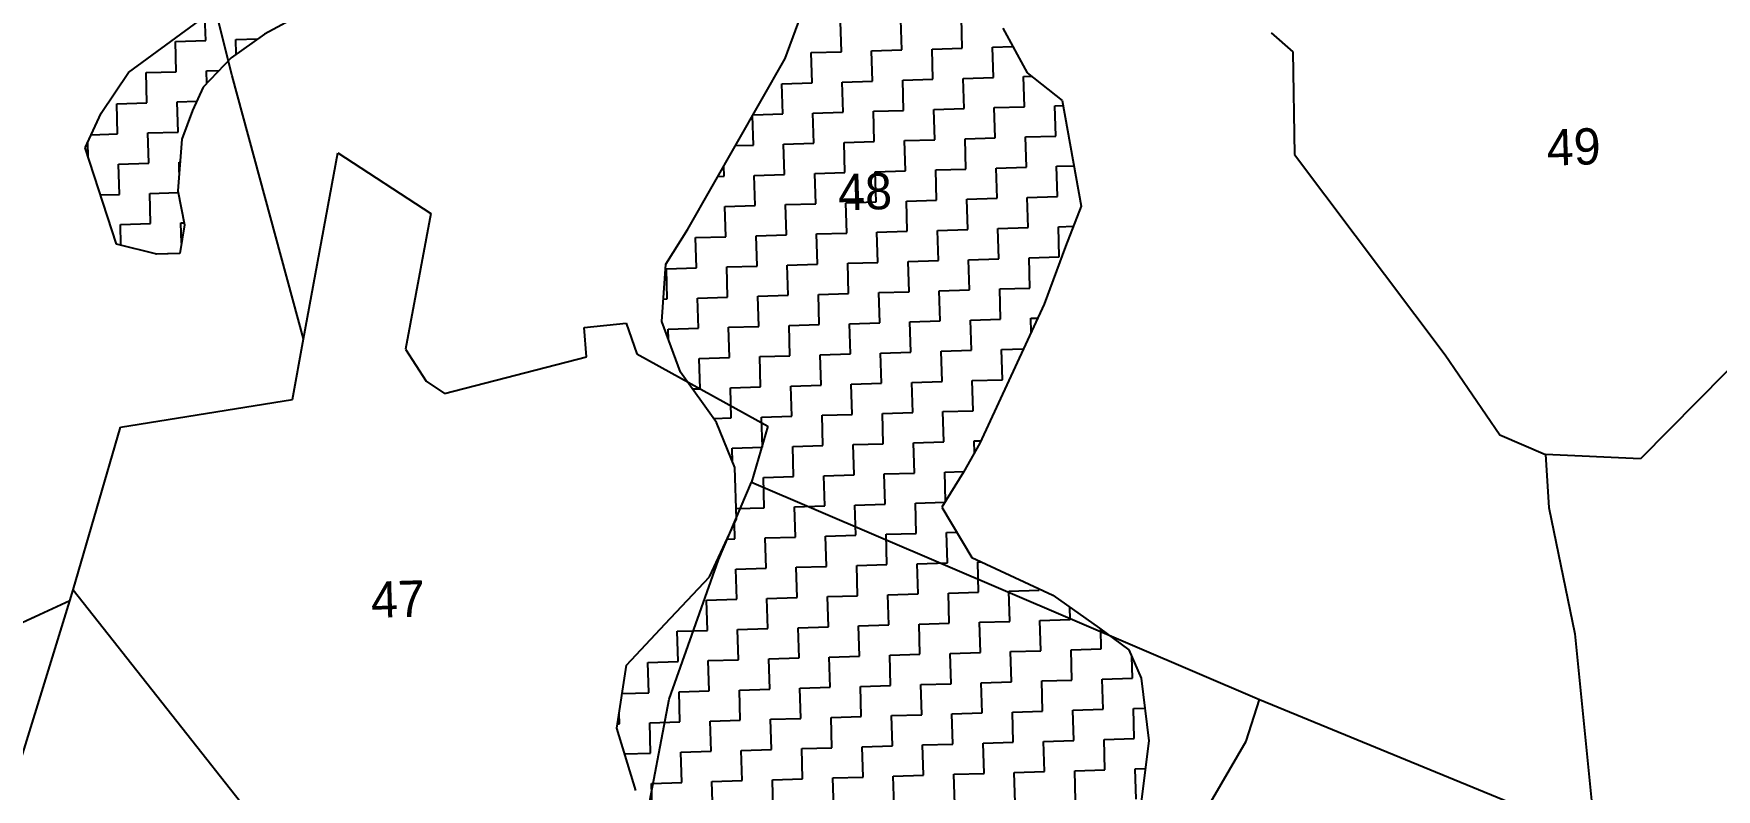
# Model space of a CAD drawing. Header units: metres. Extents: x 289662 to 290738, y 2016260 to 2018343.
# Drawn here: x 290170.6 to 290377.8, y 2017146.6 to 2017239.6 of the extents above; entities that cross this region are included whole.
import ezdxf
from ezdxf.enums import TextEntityAlignment as Align

# ---------------------------------------------------------------- set-up
doc = ezdxf.new("R2010")
doc.units = ezdxf.units.M
for name, color, linetype in [('POLY_HATCH', 12, 'Continuous'), ('POLY_PARCEL', 6, 'Continuous'), ('TEXT_PARCEL', 7, 'Continuous'), ('V_BOUND_LINE', 7, 'Continuous')]:
    doc.layers.add(name, color=color, linetype=linetype)
doc.styles.add('TEXT_MAP', font='', dxfattribs={"height": 2.5})
doc.styles.get('TEXT_MAP').set_extended_font_data('Kruti Dev 050')

msp = doc.modelspace()

# ---------------------------------------------------------------- linework, layer by layer
at = {"layer": 'POLY_HATCH'}
for p, q in [((290263.17, 2017236.6), (290267.07, 2017247.27)), ((290182.29, 2017234.88), (290193.31, 2017242.95)), ((290203.2, 2017241.84), (290199.04, 2017239.6)), ((290199.04, 2017239.6), (290194.91, 2017236.66)), ((290289.96, 2017240.34), (290292.94, 2017234.8)), ((290194.91, 2017236.66), (290191.5, 2017233.05)), ((290251.15, 2017215.55), (290263.17, 2017236.6)), ((290178.92, 2017229.86), (290182.29, 2017234.88)), ((290292.94, 2017234.8), (290297.27, 2017231.41)), ((290191.5, 2017233.05), (290190.17, 2017230.19)), ((290297.27, 2017231.41), (290299.62, 2017218.41)), ((290176.94, 2017225.58), (290178.92, 2017229.86)), ((290190.17, 2017230.19), (290188.87, 2017226.64)), ((290180.81, 2017213.73), (290176.94, 2017225.58)), ((290188.87, 2017226.64), (290188.36, 2017220.29)), ((290188.36, 2017220.29), (290189.19, 2017216.09)), ((290299.62, 2017218.41), (290297.66, 2017213.42)), ((290189.19, 2017216.09), (290188.59, 2017212.56)), ((290248.46, 2017211.25), (290251.15, 2017215.55)), ((290185.78, 2017212.48), (290180.81, 2017213.73)), ((290188.59, 2017212.56), (290185.78, 2017212.48)), ((290297.66, 2017213.42), (290295.06, 2017206.31)), ((290247.97, 2017204.2), (290248.46, 2017211.25)), ((290295.06, 2017206.31), (290287.13, 2017189.19)), ((290250.27, 2017197.94), (290247.97, 2017204.2)), ((290254.68, 2017191.74), (290250.27, 2017197.94)), ((290256.96, 2017186.18), (290254.68, 2017191.74)), ((290287.13, 2017189.19), (290285.12, 2017185.62)), ((290257.14, 2017179.86), (290256.96, 2017186.18)), ((290285.12, 2017185.62), (290282.44, 2017181.32)), ((290282.44, 2017181.32), (290286.14, 2017175.1)), ((290253.84, 2017172.72), (290257.14, 2017179.86)), ((290286.14, 2017175.1), (290296.13, 2017170.47)), ((290248.38, 2017166.93), (290253.84, 2017172.72)), ((290296.13, 2017170.47), (290301.88, 2017166.42)), ((290243.61, 2017161.87), (290248.38, 2017166.93)), ((290301.88, 2017166.42), (290305.48, 2017163.72)), ((290305.48, 2017163.72), (290306.99, 2017160.25)), ((290242.43, 2017154.09), (290243.61, 2017161.87)), ((290306.99, 2017160.25), (290307.93, 2017152.54)), ((290244.77, 2017146.43), (290242.43, 2017154.09)), ((290307.93, 2017152.54), (290306.8, 2017143.36))]:
    msp.add_line(p, q, dxfattribs=at)
at = {"layer": 'POLY_HATCH', "linetype": 'Continuous'}
for p, q in [((290191.79, 2017238.8), (290191.7, 2017241.77)), ((290277.52, 2017237.64), (290277.41, 2017241.36)), ((290284.96, 2017237.86), (290284.85, 2017241.59)), ((290270.07, 2017237.42), (290269.96, 2017241.14)), ((290188.06, 2017238.69), (290191.79, 2017238.8)), ((290188.17, 2017234.96), (290188.06, 2017238.69)), ((290195.51, 2017238.91), (290198.18, 2017238.99)), ((290195.56, 2017237.13), (290195.51, 2017238.91)), ((290266.35, 2017237.31), (290270.07, 2017237.42)), ((290266.46, 2017233.58), (290266.35, 2017237.31)), ((290273.8, 2017237.53), (290277.52, 2017237.64)), ((290273.91, 2017233.81), (290273.8, 2017237.53)), ((290281.24, 2017237.75), (290284.96, 2017237.86)), ((290281.35, 2017234.03), (290281.24, 2017237.75)), ((290288.69, 2017237.97), (290291.19, 2017238.05)), ((290288.8, 2017234.25), (290288.69, 2017237.97)), ((290191.9, 2017235.08), (290193.45, 2017235.12)), ((290184.45, 2017234.85), (290188.17, 2017234.96)), ((290184.56, 2017231.13), (290184.45, 2017234.85)), ((290191.94, 2017233.52), (290191.9, 2017235.08)), ((290262.74, 2017233.47), (290266.46, 2017233.58)), ((290262.85, 2017229.75), (290262.74, 2017233.47)), ((290270.18, 2017233.69), (290273.91, 2017233.81)), ((290270.3, 2017229.97), (290270.18, 2017233.69)), ((290277.63, 2017233.92), (290281.35, 2017234.03)), ((290277.74, 2017230.19), (290277.63, 2017233.92)), ((290285.08, 2017234.14), (290288.8, 2017234.25)), ((290285.19, 2017230.42), (290285.08, 2017234.14)), ((290292.52, 2017234.36), (290293.46, 2017234.39)), ((290292.63, 2017230.64), (290292.52, 2017234.36)), ((290180.84, 2017231.02), (290184.56, 2017231.13)), ((290180.95, 2017227.3), (290180.84, 2017231.02)), ((290188.29, 2017231.24), (290190.69, 2017231.31)), ((290188.4, 2017227.52), (290188.29, 2017231.24)), ((290259.24, 2017225.91), (290259.13, 2017229.53)), ((290259.2, 2017229.64), (290262.85, 2017229.75)), ((290266.57, 2017229.86), (290270.3, 2017229.97)), ((290266.68, 2017226.14), (290266.57, 2017229.86)), ((290274.02, 2017230.08), (290277.74, 2017230.19)), ((290274.13, 2017226.36), (290274.02, 2017230.08)), ((290281.46, 2017230.31), (290285.19, 2017230.42)), ((290281.58, 2017226.58), (290281.46, 2017230.31)), ((290288.91, 2017230.53), (290292.63, 2017230.64)), ((290289.02, 2017226.81), (290288.91, 2017230.53)), ((290296.35, 2017230.75), (290297.38, 2017230.78)), ((290296.47, 2017227.03), (290296.35, 2017230.75)), ((290177.69, 2017227.2), (290180.95, 2017227.3)), ((290184.67, 2017227.41), (290188.4, 2017227.52)), ((290184.79, 2017223.68), (290184.67, 2017227.41)), ((290292.74, 2017226.92), (290296.47, 2017227.03)), ((290292.86, 2017223.19), (290292.74, 2017226.92)), ((290177.31, 2017224.44), (290177.26, 2017226.26)), ((290257.03, 2017225.85), (290259.24, 2017225.91)), ((290262.96, 2017226.03), (290266.68, 2017226.14)), ((290263.07, 2017222.3), (290262.96, 2017226.03)), ((290270.41, 2017226.25), (290274.13, 2017226.36)), ((290270.52, 2017222.53), (290270.41, 2017226.25)), ((290277.85, 2017226.47), (290281.58, 2017226.58)), ((290277.96, 2017222.75), (290277.85, 2017226.47)), ((290285.3, 2017226.69), (290289.02, 2017226.81)), ((290285.41, 2017222.97), (290285.3, 2017226.69)), ((290181.06, 2017223.57), (290184.79, 2017223.68)), ((290181.17, 2017219.85), (290181.06, 2017223.57)), ((290188.51, 2017223.8), (290188.64, 2017223.8)), ((290188.54, 2017222.59), (290188.51, 2017223.8)), ((290255.63, 2017222.08), (290255.59, 2017223.33)), ((290274.24, 2017222.64), (290277.96, 2017222.75)), ((290281.69, 2017222.86), (290285.41, 2017222.97)), ((290281.8, 2017219.14), (290281.69, 2017222.86)), ((290289.13, 2017223.08), (290292.86, 2017223.19)), ((290289.24, 2017219.36), (290289.13, 2017223.08)), ((290296.58, 2017223.31), (290298.72, 2017223.37)), ((290296.69, 2017219.58), (290296.58, 2017223.31)), ((290254.87, 2017222.06), (290255.63, 2017222.08)), ((290259.35, 2017222.19), (290263.07, 2017222.3)), ((290259.46, 2017218.47), (290259.35, 2017222.19)), ((290266.8, 2017222.41), (290270.52, 2017222.53)), ((290266.91, 2017218.69), (290266.8, 2017222.41)), ((290274.35, 2017218.91), (290274.24, 2017222.64)), ((290178.84, 2017219.78), (290181.17, 2017219.85)), ((290184.9, 2017219.96), (290188.4, 2017220.07)), ((290185.01, 2017216.24), (290184.9, 2017219.96)), ((290263.19, 2017218.58), (290266.91, 2017218.69)), ((290263.3, 2017214.86), (290263.19, 2017218.58)), ((290270.63, 2017218.8), (290274.35, 2017218.91)), ((290270.74, 2017215.08), (290270.63, 2017218.8)), ((290278.08, 2017219.03), (290281.8, 2017219.14)), ((290278.19, 2017215.3), (290278.08, 2017219.03)), ((290285.52, 2017219.25), (290289.24, 2017219.36)), ((290285.63, 2017215.53), (290285.52, 2017219.25)), ((290292.97, 2017219.47), (290296.69, 2017219.58)), ((290293.08, 2017215.75), (290292.97, 2017219.47)), ((290255.74, 2017218.36), (290259.46, 2017218.47)), ((290255.85, 2017214.63), (290255.74, 2017218.36)), ((290181.29, 2017216.13), (290185.01, 2017216.24)), ((290181.36, 2017213.6), (290181.29, 2017216.13)), ((290188.73, 2017216.35), (290189.14, 2017216.36)), ((290188.81, 2017213.84), (290188.73, 2017216.35)), ((290252.13, 2017214.52), (290255.85, 2017214.63)), ((290252.24, 2017210.8), (290252.13, 2017214.52)), ((290259.57, 2017214.75), (290263.3, 2017214.86)), ((290259.69, 2017211.02), (290259.57, 2017214.75)), ((290267.02, 2017214.97), (290270.74, 2017215.08)), ((290267.13, 2017211.25), (290267.02, 2017214.97)), ((290274.46, 2017215.19), (290278.19, 2017215.3)), ((290274.58, 2017211.47), (290274.46, 2017215.19)), ((290281.91, 2017215.41), (290285.63, 2017215.53)), ((290282.02, 2017211.69), (290281.91, 2017215.41)), ((290289.36, 2017215.64), (290293.08, 2017215.75)), ((290289.47, 2017211.92), (290289.36, 2017215.64)), ((290296.8, 2017215.86), (290298.64, 2017215.92)), ((290296.91, 2017212.14), (290296.8, 2017215.86)), ((290185.57, 2017212.53), (290188.6, 2017212.62)), ((290248.52, 2017210.69), (290252.24, 2017210.8)), ((290248.63, 2017206.97), (290248.52, 2017210.69)), ((290255.96, 2017210.91), (290259.69, 2017211.02)), ((290256.07, 2017207.19), (290255.96, 2017210.91)), ((290263.41, 2017211.13), (290267.13, 2017211.25)), ((290263.52, 2017207.41), (290263.41, 2017211.13)), ((290270.85, 2017211.36), (290274.58, 2017211.47)), ((290270.96, 2017207.64), (290270.85, 2017211.36)), ((290278.3, 2017211.58), (290282.02, 2017211.69)), ((290278.41, 2017207.86), (290278.3, 2017211.58)), ((290285.74, 2017211.8), (290289.47, 2017211.92)), ((290285.86, 2017208.08), (290285.74, 2017211.8)), ((290293.19, 2017212.03), (290296.91, 2017212.14)), ((290293.3, 2017208.3), (290293.19, 2017212.03)), ((290289.58, 2017208.19), (290293.3, 2017208.3)), ((290289.69, 2017204.47), (290289.58, 2017208.19)), ((290248.16, 2017206.95), (290248.63, 2017206.97)), ((290252.35, 2017207.08), (290256.07, 2017207.19)), ((290252.46, 2017203.36), (290252.35, 2017207.08)), ((290259.8, 2017207.3), (290263.52, 2017207.41)), ((290259.91, 2017203.58), (290259.8, 2017207.3)), ((290267.24, 2017207.52), (290270.96, 2017207.64)), ((290267.35, 2017203.8), (290267.24, 2017207.52)), ((290274.69, 2017207.75), (290278.41, 2017207.86)), ((290274.8, 2017204.02), (290274.69, 2017207.75)), ((290282.13, 2017207.97), (290285.86, 2017208.08)), ((290282.24, 2017204.25), (290282.13, 2017207.97)), ((290278.52, 2017204.14), (290282.24, 2017204.25)), ((290278.63, 2017200.41), (290278.52, 2017204.14)), ((290285.97, 2017204.36), (290289.69, 2017204.47)), ((290286.08, 2017200.64), (290285.97, 2017204.36)), ((290293.41, 2017204.58), (290294.27, 2017204.61)), ((290293.46, 2017202.87), (290293.41, 2017204.58)), ((290248.74, 2017203.24), (290252.46, 2017203.36)), ((290248.78, 2017202), (290248.74, 2017203.24)), ((290256.19, 2017203.47), (290259.91, 2017203.58)), ((290256.3, 2017199.74), (290256.19, 2017203.47)), ((290263.63, 2017203.69), (290267.35, 2017203.8)), ((290263.74, 2017199.97), (290263.63, 2017203.69)), ((290271.08, 2017203.91), (290274.8, 2017204.02)), ((290271.19, 2017200.19), (290271.08, 2017203.91)), ((290260.02, 2017199.86), (290263.74, 2017199.97)), ((290267.47, 2017200.08), (290271.19, 2017200.19)), ((290267.58, 2017196.36), (290267.47, 2017200.08)), ((290274.91, 2017200.3), (290278.63, 2017200.41)), ((290275.02, 2017196.58), (290274.91, 2017200.3)), ((290282.36, 2017200.52), (290286.08, 2017200.64)), ((290282.47, 2017196.8), (290282.36, 2017200.52)), ((290289.8, 2017200.75), (290292.52, 2017200.83)), ((290289.91, 2017197.02), (290289.8, 2017200.75)), ((290252.57, 2017199.63), (290256.3, 2017199.74)), ((290252.69, 2017195.91), (290252.57, 2017199.63)), ((290260.13, 2017196.13), (290260.02, 2017199.86)), ((290251.73, 2017195.88), (290252.69, 2017195.91)), ((290256.41, 2017196.02), (290260.13, 2017196.13)), ((290256.52, 2017192.3), (290256.41, 2017196.02)), ((290263.85, 2017196.24), (290267.58, 2017196.36)), ((290263.97, 2017192.52), (290263.85, 2017196.24)), ((290271.3, 2017196.47), (290275.02, 2017196.58)), ((290271.41, 2017192.74), (290271.3, 2017196.47)), ((290278.74, 2017196.69), (290282.47, 2017196.8)), ((290278.86, 2017192.97), (290278.74, 2017196.69)), ((290286.19, 2017196.91), (290289.91, 2017197.02)), ((290286.3, 2017193.19), (290286.19, 2017196.91)), ((290254.33, 2017192.23), (290256.52, 2017192.3)), ((290260.24, 2017192.41), (290263.97, 2017192.52)), ((290260.35, 2017188.69), (290260.24, 2017192.41)), ((290267.69, 2017192.63), (290271.41, 2017192.74)), ((290267.8, 2017188.91), (290267.69, 2017192.63)), ((290275.13, 2017192.86), (290278.86, 2017192.97)), ((290275.24, 2017189.13), (290275.13, 2017192.86)), ((290282.58, 2017193.08), (290286.3, 2017193.19)), ((290282.69, 2017189.36), (290282.58, 2017193.08)), ((290256.63, 2017188.58), (290260.35, 2017188.69)), ((290256.68, 2017186.84), (290256.63, 2017188.58)), ((290264.08, 2017188.8), (290267.8, 2017188.91)), ((290264.19, 2017185.08), (290264.08, 2017188.8)), ((290271.52, 2017189.02), (290275.24, 2017189.13)), ((290271.63, 2017185.3), (290271.52, 2017189.02)), ((290278.97, 2017189.24), (290282.69, 2017189.36)), ((290279.08, 2017185.52), (290278.97, 2017189.24)), ((290286.41, 2017189.47), (290287.26, 2017189.49)), ((290286.46, 2017188), (290286.41, 2017189.47)), ((290275.36, 2017185.41), (290279.08, 2017185.52)), ((290275.47, 2017181.69), (290275.36, 2017185.41)), ((290282.8, 2017185.63), (290285.17, 2017185.7)), ((290282.91, 2017182.07), (290282.8, 2017185.63)), ((290260.47, 2017184.96), (290264.19, 2017185.08)), ((290260.58, 2017181.24), (290260.47, 2017184.96)), ((290267.91, 2017185.19), (290271.63, 2017185.3)), ((290268.02, 2017181.46), (290267.91, 2017185.19)), ((290264.3, 2017181.35), (290268.02, 2017181.46)), ((290264.41, 2017177.63), (290264.3, 2017181.35)), ((290271.75, 2017181.58), (290275.47, 2017181.69)), ((290271.86, 2017177.85), (290271.75, 2017181.58)), ((290279.19, 2017181.8), (290282.8, 2017181.91)), ((290279.3, 2017178.08), (290279.19, 2017181.8)), ((290256.97, 2017177.41), (290256.91, 2017179.35)), ((290257.11, 2017181.14), (290260.58, 2017181.24)), ((290256, 2017177.38), (290256.97, 2017177.41)), ((290260.69, 2017177.52), (290264.41, 2017177.63)), ((290260.8, 2017173.8), (290260.69, 2017177.52)), ((290268.13, 2017177.74), (290271.86, 2017177.85)), ((290268.25, 2017174.02), (290268.13, 2017177.74)), ((290275.58, 2017177.97), (290279.3, 2017178.08)), ((290275.69, 2017174.24), (290275.58, 2017177.97)), ((290283.02, 2017178.19), (290284.28, 2017178.23)), ((290283.14, 2017174.47), (290283.02, 2017178.19)), ((290257.08, 2017173.69), (290260.8, 2017173.8)), ((290257.19, 2017169.96), (290257.08, 2017173.69)), ((290264.52, 2017173.91), (290268.25, 2017174.02)), ((290264.63, 2017170.19), (290264.52, 2017173.91)), ((290271.97, 2017174.13), (290275.69, 2017174.24)), ((290272.08, 2017170.41), (290271.97, 2017174.13)), ((290279.41, 2017174.35), (290283.14, 2017174.47)), ((290279.53, 2017170.63), (290279.41, 2017174.35)), ((290286.86, 2017174.58), (290287.24, 2017174.59)), ((290286.97, 2017170.85), (290286.86, 2017174.58)), ((290290.69, 2017170.97), (290294.42, 2017171.08)), ((290290.8, 2017167.24), (290290.69, 2017170.97)), ((290294.42, 2017171.08), (290294.41, 2017171.27)), ((290253.47, 2017169.85), (290257.19, 2017169.96)), ((290253.58, 2017166.13), (290253.47, 2017169.85)), ((290260.91, 2017170.07), (290264.63, 2017170.19)), ((290261.02, 2017166.35), (290260.91, 2017170.07)), ((290268.36, 2017170.3), (290272.08, 2017170.41)), ((290268.47, 2017166.57), (290268.36, 2017170.3)), ((290275.8, 2017170.52), (290279.53, 2017170.63)), ((290275.91, 2017166.8), (290275.8, 2017170.52)), ((290283.25, 2017170.74), (290286.97, 2017170.85)), ((290283.36, 2017167.02), (290283.25, 2017170.74)), ((290298.25, 2017167.47), (290298.2, 2017169.01)), ((290272.19, 2017166.69), (290275.91, 2017166.8)), ((290279.64, 2017166.91), (290283.36, 2017167.02)), ((290279.75, 2017163.19), (290279.64, 2017166.91)), ((290287.08, 2017167.13), (290290.8, 2017167.24)), ((290287.19, 2017163.41), (290287.08, 2017167.13)), ((290294.53, 2017167.35), (290298.25, 2017167.47)), ((290294.64, 2017163.63), (290294.53, 2017167.35)), ((290249.86, 2017166.02), (290253.58, 2017166.13)), ((290249.97, 2017162.29), (290249.86, 2017166.02)), ((290257.3, 2017166.24), (290261.02, 2017166.35)), ((290257.41, 2017162.52), (290257.3, 2017166.24)), ((290264.75, 2017166.46), (290268.47, 2017166.57)), ((290264.86, 2017162.74), (290264.75, 2017166.46)), ((290272.3, 2017162.96), (290272.19, 2017166.69)), ((290302.08, 2017163.85), (290302.01, 2017166.33)), ((290261.13, 2017162.63), (290264.86, 2017162.74)), ((290261.25, 2017158.91), (290261.13, 2017162.63)), ((290268.58, 2017162.85), (290272.3, 2017162.96)), ((290268.69, 2017159.13), (290268.58, 2017162.85)), ((290276.03, 2017163.07), (290279.75, 2017163.19)), ((290276.14, 2017159.35), (290276.03, 2017163.07)), ((290283.47, 2017163.3), (290287.19, 2017163.41)), ((290283.58, 2017159.57), (290283.47, 2017163.3)), ((290290.92, 2017163.52), (290294.64, 2017163.63)), ((290291.03, 2017159.8), (290290.92, 2017163.52)), ((290298.36, 2017163.74), (290302.08, 2017163.85)), ((290298.47, 2017160.02), (290298.36, 2017163.74)), ((290305.92, 2017160.24), (290305.84, 2017162.9)), ((290246.24, 2017162.18), (290249.97, 2017162.29)), ((290246.36, 2017158.46), (290246.24, 2017162.18)), ((290253.69, 2017162.41), (290257.41, 2017162.52)), ((290253.8, 2017158.68), (290253.69, 2017162.41)), ((290243.08, 2017158.36), (290246.36, 2017158.46)), ((290250.08, 2017158.57), (290253.8, 2017158.68)), ((290250.19, 2017154.85), (290250.08, 2017158.57)), ((290257.52, 2017158.79), (290261.25, 2017158.91)), ((290257.63, 2017155.07), (290257.52, 2017158.79)), ((290264.97, 2017159.02), (290268.69, 2017159.13)), ((290265.08, 2017155.29), (290264.97, 2017159.02)), ((290272.41, 2017159.24), (290276.14, 2017159.35)), ((290272.53, 2017155.52), (290272.41, 2017159.24)), ((290279.86, 2017159.46), (290283.58, 2017159.57)), ((290279.97, 2017155.74), (290279.86, 2017159.46)), ((290287.3, 2017159.69), (290291.03, 2017159.8)), ((290287.42, 2017155.96), (290287.3, 2017159.69)), ((290294.75, 2017159.91), (290298.47, 2017160.02)), ((290294.86, 2017156.19), (290294.75, 2017159.91)), ((290302.2, 2017160.13), (290305.92, 2017160.24)), ((290302.31, 2017156.41), (290302.2, 2017160.13)), ((290298.58, 2017156.3), (290302.31, 2017156.41)), ((290306.03, 2017156.52), (290307.44, 2017156.56)), ((290306.14, 2017152.8), (290306.03, 2017156.52)), ((290242.51, 2017154.62), (290242.74, 2017154.63)), ((290242.74, 2017154.63), (290242.71, 2017155.9)), ((290246.47, 2017154.74), (290250.19, 2017154.85)), ((290246.58, 2017151.01), (290246.47, 2017154.74)), ((290253.91, 2017154.96), (290257.63, 2017155.07)), ((290254.02, 2017151.24), (290253.91, 2017154.96)), ((290261.36, 2017155.18), (290265.08, 2017155.29)), ((290261.47, 2017151.46), (290261.36, 2017155.18)), ((290268.8, 2017155.41), (290272.53, 2017155.52)), ((290268.91, 2017151.68), (290268.8, 2017155.41)), ((290276.25, 2017155.63), (290279.97, 2017155.74)), ((290276.36, 2017151.91), (290276.25, 2017155.63)), ((290283.69, 2017155.85), (290287.42, 2017155.96)), ((290283.81, 2017152.13), (290283.69, 2017155.85)), ((290291.14, 2017156.07), (290294.86, 2017156.19)), ((290291.25, 2017152.35), (290291.14, 2017156.07)), ((290298.7, 2017152.58), (290298.58, 2017156.3)), ((290287.53, 2017152.24), (290291.25, 2017152.35)), ((290287.64, 2017148.52), (290287.53, 2017152.24)), ((290294.97, 2017152.46), (290298.7, 2017152.58)), ((290295.08, 2017148.74), (290294.97, 2017152.46)), ((290302.42, 2017152.69), (290306.14, 2017152.8)), ((290302.53, 2017148.96), (290302.42, 2017152.69)), ((290243.4, 2017150.92), (290246.58, 2017151.01)), ((290250.3, 2017151.13), (290254.02, 2017151.24)), ((290250.41, 2017147.4), (290250.3, 2017151.13)), ((290257.75, 2017151.35), (290261.47, 2017151.46)), ((290257.86, 2017147.63), (290257.75, 2017151.35)), ((290265.19, 2017151.57), (290268.91, 2017151.68)), ((290265.3, 2017147.85), (290265.19, 2017151.57)), ((290272.64, 2017151.79), (290276.36, 2017151.91)), ((290272.75, 2017148.07), (290272.64, 2017151.79)), ((290280.08, 2017152.02), (290283.81, 2017152.13)), ((290280.19, 2017148.3), (290280.08, 2017152.02)), ((290276.47, 2017148.18), (290280.19, 2017148.3)), ((290276.58, 2017144.46), (290276.47, 2017148.18)), ((290283.92, 2017148.41), (290287.64, 2017148.52)), ((290284.03, 2017144.68), (290283.92, 2017148.41)), ((290291.36, 2017148.63), (290295.08, 2017148.74)), ((290291.47, 2017144.91), (290291.36, 2017148.63)), ((290298.81, 2017148.85), (290302.53, 2017148.96)), ((290298.92, 2017145.13), (290298.81, 2017148.85)), ((290306.25, 2017149.08), (290307.51, 2017149.11)), ((290306.36, 2017145.35), (290306.25, 2017149.08)), ((290246.69, 2017147.29), (290250.41, 2017147.4)), ((290246.78, 2017144.3), (290246.69, 2017147.29)), ((290254.14, 2017147.51), (290257.86, 2017147.63)), ((290254.25, 2017143.79), (290254.14, 2017147.51)), ((290261.58, 2017147.74), (290265.3, 2017147.85)), ((290261.69, 2017144.02), (290261.58, 2017147.74)), ((290269.03, 2017147.96), (290272.75, 2017148.07)), ((290269.14, 2017144.24), (290269.03, 2017147.96))]:
    msp.add_line(p, q, dxfattribs=at)
at = {"layer": 'POLY_PARCEL'}
for p, q in [((290195.06, 2017234.45), (290178.91, 2017298.6)), ((290323.01, 2017239.76), (290325.68, 2017237.39)), ((290325.68, 2017237.39), (290325.86, 2017224.76)), ((290203.85, 2017202.04), (290195.06, 2017234.45)), ((290203.85, 2017202.04), (290208.06, 2017224.97)), ((290208.06, 2017224.97), (290219.51, 2017217.5)), ((290325.86, 2017224.76), (290344.45, 2017200.07)), ((290219.51, 2017217.5), (290216.4, 2017200.77)), ((290202.47, 2017194.59), (290203.85, 2017202.04)), ((290238.38, 2017203.43), (290243.58, 2017203.99)), ((290238.69, 2017199.83), (290238.38, 2017203.43)), ((290243.58, 2017203.99), (290244.9, 2017200.22)), ((290216.4, 2017200.77), (290218.93, 2017196.84)), ((290244.9, 2017200.22), (290261.01, 2017191.28)), ((290344.45, 2017200.07), (290351.16, 2017190.24)), ((290221.18, 2017195.3), (290238.69, 2017199.83)), ((290218.93, 2017196.84), (290221.18, 2017195.3)), ((290181.31, 2017191.15), (290202.47, 2017194.59)), ((290175.47, 2017171.11), (290181.31, 2017191.15)), ((290261.01, 2017191.28), (290259.01, 2017184.41)), ((290351.16, 2017190.24), (290356.8, 2017187.82)), ((290254.93, 2017174.81), (290259.01, 2017184.41)), ((290259.01, 2017184.41), (290321.58, 2017157.62)), ((290248.88, 2017157.68), (290254.93, 2017174.81)), ((290175.08, 2017169.77), (290175.47, 2017171.11)), ((290175.47, 2017171.11), (290220.39, 2017114.24)), ((290175.08, 2017169.77), (290089.98, 2017130.64)), ((290158.62, 2017116.76), (290175.08, 2017169.77)), ((290245.73, 2017141.18), (290248.88, 2017157.68)), ((290319.91, 2017152.49), (290321.58, 2017157.62)), ((290321.58, 2017157.62), (290362.93, 2017140.63)), ((290293.22, 2017106.4), (290319.91, 2017152.49))]:
    msp.add_line(p, q, dxfattribs=at)
at = {"layer": 'V_BOUND_LINE'}
for p, q in [((290401.39, 2017220.58), (290368.47, 2017187.26)), ((290368.47, 2017187.26), (290356.8, 2017187.82)), ((290356.8, 2017187.82), (290357.18, 2017181.28)), ((290357.18, 2017181.28), (290360.38, 2017165.73)), ((290360.38, 2017165.73), (290362.93, 2017140.63))]:
    msp.add_line(p, q, dxfattribs=at)

# ---------------------------------------------------------------- texts
at = {"layer": 'TEXT_PARCEL', "style": 'TEXT_MAP'}
for s, p in [('49', (290360.25, 2017225.71)), ('48', (290272.98, 2017220.19)), ('47', (290215.45, 2017169.99))]:
    msp.add_text(s, height=4.469, rotation=1.7152, dxfattribs=at).set_placement(p, align=Align.MIDDLE)

doc.saveas('drawing.dxf')
